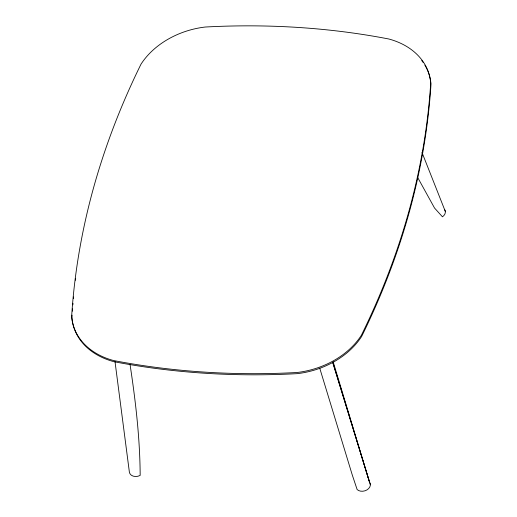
<?xml version="1.0" encoding="UTF-8"?>
<svg xmlns="http://www.w3.org/2000/svg" width="517" height="517" viewBox="0 0 517 517"><rect width="100%" height="100%" fill="white"/><g stroke="black" fill="none" stroke-linecap="round" stroke-linejoin="round"><path stroke-width="0.78" d="M417.594 177.357L434.545 208.047L442.455 216.81A7.464 5.642 -14.3 0 0 444.659 209.553M422.001 152.476L445.357 211.537M370.379 484.765L332.722 362.327L369.267 481.359L333.142 361.764M319.726 368.13L352.297 475.045L357.137 489.567A7.464 5.642 -14.3 0 0 366.98 489.903A7.464 5.642 -14.3 0 0 369.506 482.128M130.064 364.614C135.635 401.321 139.952 438.248 140.172 475.42A7.464 5.642 -14.3 0 1 129.353 471.931L115.007 361.603M421.736 60.547A75.139 56.792 -14.3 0 1 423.164 62.486M424.884 65.142A75.139 56.792 -14.3 0 1 430.991 84.258A988.368 747.059 -14.3 0 1 409.535 211.201A988.368 747.059 -14.3 0 1 361.654 336.425A75.139 56.792 -14.3 0 1 297.398 373.636A633.538 478.865 -14.3 0 1 113.824 361.661A75.139 56.792 -14.3 0 1 71.928 317.528A988.368 747.059 -14.3 0 1 72.083 315.157M72.367 311.195A988.368 747.059 -14.3 0 1 72.548 308.823M72.871 304.862A988.368 747.059 -14.3 0 1 73.007 303.272M73.44 298.516A988.368 747.059 -14.3 0 1 73.595 296.932M75.456 280.272A988.368 747.059 -14.3 0 1 75.656 278.682M430.7 83.127A75.139 56.792 -14.3 0 0 388.81 38.995A633.538 478.865 -14.3 0 0 205.23 27.026A75.139 56.792 -14.3 0 0 140.973 64.231A988.368 747.059 -14.3 0 0 93.092 189.455A988.368 747.059 -14.3 0 0 71.643 316.398A75.139 56.792 -14.3 0 0 113.533 360.523A633.538 478.865 -14.3 0 0 297.113 372.498A75.139 56.792 -14.3 0 0 361.364 335.287A988.368 747.059 -14.3 0 0 409.244 210.07A988.368 747.059 -14.3 0 0 430.7 83.127"/></g></svg>
